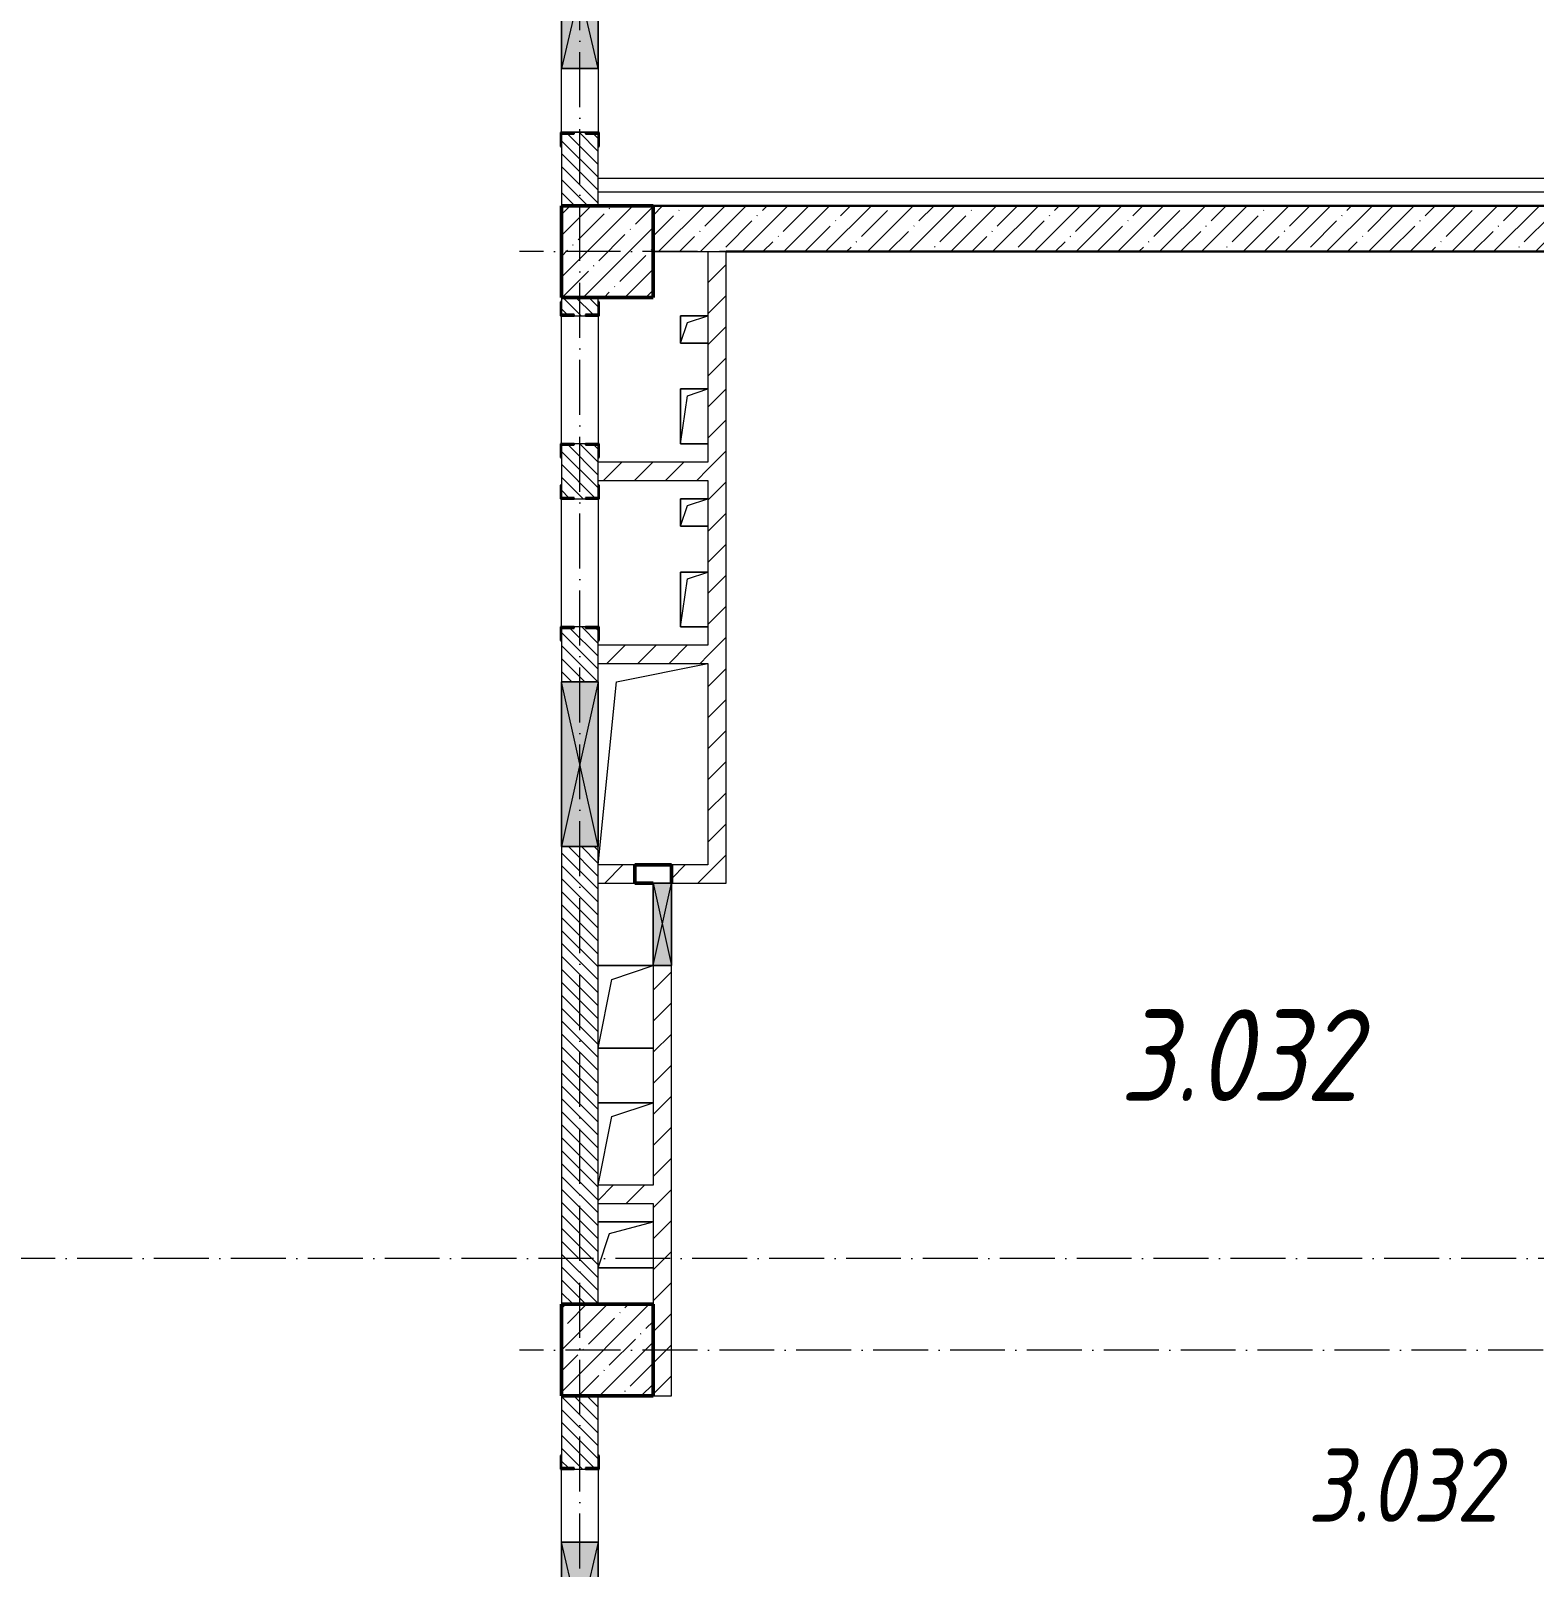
# Model space of a CAD drawing. Header units: millimetres. Extents: x -213536 to 1564669, y -45299 to 942238.
# Drawn here: x 640071 to 648286, y 286426 to 294819 of the extents above; entities that cross this region are included whole.
import ezdxf

# ---------------------------------------------------------------- set-up
doc = ezdxf.new("R2010")
doc.units = ezdxf.units.MM
doc.linetypes.add('50_200_ШТРИХ_1Т_ш5_п1_п1_', pattern=[700, 500, -100, 0, -100])
for name, color, linetype, lineweight in [('3) ЖБ 4м', 3, 'Continuous', 30), ('A-DETL-____-OTLN-4', 7, 'Continuous', 18), ('A-DETL-GENF-OTLN', 7, 'Continuous', 9), ('A-FLOR-____-OTLN', 7, 'Continuous', 9), ('A-GENM-____-MCUT', 7, 'Continuous', 25), ('A-GENM-____-OTLN', 7, 'Continuous', 9), ('A-GENM-____-OTLN-1', 7, 'Continuous', 25), ('A-GLAZ-____-OTLN', 7, 'Continuous', 9), ('A-WALL-____-MCUT-1', 7, 'Continuous', 9), ('A-WALL-____-MCUT-3', 7, 'Continuous', 9), ('A-WALL-____-PATT-1', 7, 'Continuous', 9), ('A-WALL-FNSH-MCUT-1', 7, 'Continuous', 9), ('I-WALL-____-OTLN', 7, 'Continuous', 9), ('S-COLS-____-MCUT', 7, 'Continuous', 50), ('S-COLS-____-OTLN', 7, 'Continuous', 9), ('S-GRID-____-OTLN-1', 7, '50_200_ШТРИХ_1Т_ш5_п1_п1_', 9), ('Марки помещений', 7, 'Continuous', 9)]:
    doc.layers.add(name, color=color, linetype=linetype, lineweight=lineweight)
doc.styles.add('ISOCPEUR_I_2', font='isocpeui.ttf', dxfattribs={"width": 0.85, "height": 2.3})
pattern_1 = [(135, (549721.475, 286281.11), (-35.35534, -35.35534), [])]
pattern_2 = [(45, (549721.47, 286281.11), (-84.85281, 84.85281), [])]

# ---------------------------------------------------------------- blocks, each defined once
blk = doc.blocks.new('BSC_Колонна _Прямоугольная - 500х500-V28-АР1_План отверстий 3 этажа в осях 1-64_А-ГГ')
at = {"layer": 'S-COLS-____-OTLN'}
h = blk.add_hatch(dxfattribs=at)
h.set_pattern_fill('FP_65', color=256, style=0, pattern_type=2)
h.set_pattern_definition([(45, (-93500, -7331.04), (-114.04925, 114.04925), []), (45, (-93385.95, -7331.04), (-114.04925, 114.04925), [201.613, -40.323, 3.353, -36.97])])
h.paths.add_polyline_path([(-250, -250), (250, -250), (250, 250), (-250, 250)], flags=0)
at = {"layer": 'S-COLS-____-MCUT'}
for p, q in [((250, 250), (-250, 250)), ((-250, 250), (-250, -250)), ((250, -250), (250, 250)), ((-250, -250), (250, -250))]:
    blk.add_line(p, q, dxfattribs=at)
blk = doc.blocks.new('BSC_Колонна _Прямоугольная - 500х500-V83-АР1_План отверстий 3 этажа в осях 1-64_А-ГГ')
at = {"layer": 'S-COLS-____-OTLN'}
h = blk.add_hatch(dxfattribs=at)
h.set_pattern_fill('FP_120', color=256, style=0, pattern_type=2)
h.set_pattern_definition([(45, (-93500, -1331.04), (-114.04925, 114.04925), []), (45, (-93385.95, -1331.04), (-114.04925, 114.04925), [201.613, -40.323, 3.353, -36.97])])
h.paths.add_polyline_path([(-250, -250), (250, -250), (250, 250), (-250, 250)], flags=0)
at = {"layer": 'S-COLS-____-MCUT'}
for p, q in [((250, 250), (-250, 250)), ((-250, 250), (-250, -250)), ((250, -250), (250, 250)), ((-250, -250), (250, -250))]:
    blk.add_line(p, q, dxfattribs=at)
blk = doc.blocks.new('АР_Перемычка - АР_Перемычка-28704962-АР1_План отверстий 3 этажа в осях 1-64_А-ГГ')
at = {"layer": 'A-GENM-____-OTLN'}
blk.add_line((-350, -100), (-342, -100), dxfattribs=at)
blk = doc.blocks.new('154_Стойка_СКБ_Уголок - СМ-2180_200-28268025-АР1_План отверстий 3 этажа в осях 1-64_А-ГГ')
at = {"layer": 'A-GENM-____-MCUT'}
for p, q in [((125, 156), (125, 81)), ((200, 156), (125, 156)), ((131, 81), (131, 150)), ((131, 150), (200, 150)), ((200, 150), (200, 156)), ((125, 81), (131, 81)), ((131, 19), (125, 19)), ((125, 19), (125, -56)), ((131, -50), (131, 19)), ((125, -56), (200, -56)), ((200, -50), (131, -50)), ((200, -56), (200, -50))]:
    blk.add_line(p, q, dxfattribs=at)
blk = doc.blocks.new('Фахверк_СКБ_Уголок - 200_3960_зеркало-28268689-АР1_План отверстий 3 этажа в осях 1-64_А-ГГ')
at = {"layer": 'A-GENM-____-MCUT'}
for p, q in [((200, 156), (125, 156)), ((125, 156), (125, 81)), ((131, 81), (131, 150)), ((131, 150), (200, 150)), ((200, 150), (200, 156)), ((125, 81), (131, 81)), ((131, 19), (125, 19)), ((125, 19), (125, -56)), ((131, -50), (131, 19)), ((125, -56), (200, -56)), ((200, -50), (131, -50)), ((200, -56), (200, -50))]:
    blk.add_line(p, q, dxfattribs=at)
blk = doc.blocks.new('Фахверк_СКБ_Уголок - 200_3960-28268576-АР1_План отверстий 3 этажа в осях 1-64_А-ГГ')
at = {"layer": 'A-GENM-____-MCUT'}
for p, q in [((200, 156), (125, 156)), ((125, 156), (125, 81)), ((131, 81), (131, 150)), ((131, 150), (200, 150)), ((200, 150), (200, 156)), ((125, 81), (131, 81)), ((131, 19), (125, 19)), ((125, 19), (125, -56)), ((131, -50), (131, 19)), ((125, -56), (200, -56)), ((200, -50), (131, -50)), ((200, -56), (200, -50))]:
    blk.add_line(p, q, dxfattribs=at)
blk = doc.blocks.new('154_Стойка_СКБ_Уголок - СМ-2480_200-28346303-АР1_План отверстий 3 этажа в осях 1-64_А-ГГ')
at = {"layer": 'A-GENM-____-MCUT'}
for p, q in [((125, 156), (125, 81)), ((200, 156), (125, 156)), ((131, 81), (131, 150)), ((131, 150), (200, 150)), ((200, 150), (200, 156)), ((125, 81), (131, 81)), ((131, 19), (125, 19)), ((125, 19), (125, -56)), ((131, -50), (131, 19)), ((125, -56), (200, -56)), ((200, -50), (131, -50)), ((200, -56), (200, -50))]:
    blk.add_line(p, q, dxfattribs=at)
blk = doc.blocks.new('Стойка_Влож_Полоса боковая - Полоса-28213942-АР1_План отверстий 3 этажа в осях 1-64_А-ГГ')
at = {"layer": 'A-GENM-____-OTLN'}
for p, q in [((-5, 60), (0, 60)), ((-5, -60), (-5, 60)), ((0, 31), (0, -31)), ((0, -60), (-5, -60))]:
    blk.add_line(p, q, dxfattribs=at)
blk = doc.blocks.new('AR_Отверстие прямоугольное _в плите_ - AR_Отверстие прямоугольное _в плите_-30423637-АР1_План отверстий 3 этажа в осях 1-64_А-ГГ')
at = {"layer": 'A-GENM-____-OTLN'}
for p, q in [((75, 150), (-75, 150)), ((-75, 150), (-75, -150)), ((-75, -150), (-37.5, 112.5)), ((-37.5, 112.5), (75, 150)), ((-75, -150), (75, -150))]:
    blk.add_line(p, q, dxfattribs=at)
blk = doc.blocks.new('AR_Отверстие прямоугольное _в плите_ - AR_Отверстие прямоугольное _в плите_-30423627-АР1_План отверстий 3 этажа в осях 1-64_А-ГГ')
at = {"layer": 'A-GENM-____-OTLN'}
for p, q in [((75, 75), (-75, 75)), ((-75, 75), (-75, -75)), ((-75, -75), (-37.5, 37.5)), ((-37.5, 37.5), (75, 75)), ((-75, -75), (75, -75))]:
    blk.add_line(p, q, dxfattribs=at)
blk = doc.blocks.new('AR_Отверстие прямоугольное _в плите_ - AR_Отверстие прямоугольное _в плите_-30552713-АР1_План отверстий 3 этажа в осях 1-64_А-ГГ')
at = {"layer": 'A-GENM-____-OTLN'}
for p, q in [((-200, 450), (300, 550)), ((-300, -550), (-200, 450))]:
    blk.add_line(p, q, dxfattribs=at)
blk = doc.blocks.new('AR_Отверстие прямоугольное _в плите_ - AR_Отверстие прямоугольное _в плите_-30552572-АР1_План отверстий 3 этажа в осях 1-64_А-ГГ')
at = {"layer": 'A-GENM-____-OTLN'}
for p, q in [((150, 125), (-150, 125)), ((-87.5, 62.5), (150, 125)), ((-150, -125), (-87.5, 62.5)), ((-150, -125), (150, -125))]:
    blk.add_line(p, q, dxfattribs=at)
blk = doc.blocks.new('AR_Отверстие прямоугольное _в плите_ - AR_Отверстие прямоугольное _в плите_-V189-АР1_План отверстий 3 этажа в осях 1-64_А-ГГ')
at = {"layer": 'A-GENM-____-OTLN'}
for p, q in [((150, 225), (-150, 225)), ((-75, 150), (150, 225)), ((-150, -225), (-75, 150))]:
    blk.add_line(p, q, dxfattribs=at)
blk = doc.blocks.new('AR_Отверстие прямоугольное _в плите_ - AR_Отверстие прямоугольное _в плите_-V187-АР1_План отверстий 3 этажа в осях 1-64_А-ГГ')
at = {"layer": 'A-GENM-____-OTLN'}
for p, q in [((150, 225), (-150, 225)), ((-75, 150), (150, 225)), ((-150, -225), (-75, 150)), ((-150, -225), (150, -225))]:
    blk.add_line(p, q, dxfattribs=at)
blk = doc.blocks.new('AR_Отверстие прямоугольное _в стене__БезПР - AR_Отверстие прямоугольное _в стене__БезПР-36899182-АР1_План отверстий 3 этажа в осях 1-64_А-ГГ')
at = {"layer": 'A-GLAZ-____-OTLN'}
blk.add_hatch(color=256, dxfattribs=at).paths.add_polyline_path([(450, 100), (-450, 100), (-450, -100), (450, -100)], flags=0)
at = {"layer": 'A-DETL-GENF-OTLN'}
for p, q in [((-450, -100), (-450, 100)), ((-450, 100), (450, 100)), ((450, 100), (-450, -100)), ((-450, 100), (450, -100)), ((450, 100), (-450, 100)), ((-450, 100), (-450, -100)), ((450, 100), (450, -100)), ((450, -100), (450, 100)), ((450, -100), (-450, -100)), ((-450, -100), (450, -100))]:
    blk.add_line(p, q, dxfattribs=at)
at = {"layer": 'A-GLAZ-____-OTLN'}
blk.add_line((450, 100), (-450, 100), dxfattribs=at)
blk = doc.blocks.new('AR_Отверстие прямоугольное _в стене_ - AR_Отверстие прямоугольное _в стене__ОВ-36909481-АР1_План отверстий 3 этажа в осях 1-64_А-ГГ')
at = {"layer": 'A-GLAZ-____-OTLN'}
blk.add_hatch(color=256, dxfattribs=at).paths.add_polyline_path([(-225, -50), (225, -50), (225, 50), (-225, 50)], flags=0)
at = {"layer": 'A-DETL-GENF-OTLN'}
for p, q in [((-225, -50), (-225, 50)), ((-225, 50), (225, 50)), ((225, 50), (-225, -50)), ((-225, 50), (225, -50)), ((225, 50), (-225, 50)), ((-225, 50), (-225, -50)), ((225, 50), (225, -50)), ((225, -50), (225, 50)), ((225, -50), (-225, -50)), ((-225, -50), (225, -50))]:
    blk.add_line(p, q, dxfattribs=at)
blk = doc.blocks.new('AR_Отверстие прямоугольное _в стене_ - AR_Отверстие прямоугольное _в стене__ОВ-36927705-АР1_План отверстий 3 этажа в осях 1-64_А-ГГ')
at = {"layer": 'A-GLAZ-____-OTLN'}
blk.add_hatch(color=256, dxfattribs=at).paths.add_polyline_path([(-425, 100), (-425, -100), (425, -100), (425, 100)], flags=0)
at = {"layer": 'A-DETL-GENF-OTLN'}
for p, q in [((-425, -100), (-425, 100)), ((-425, 100), (425, 100)), ((425, 100), (-425, -100)), ((-425, 100), (425, -100)), ((425, 100), (-425, 100)), ((-425, 100), (-425, -100)), ((425, 100), (425, -100)), ((425, -100), (425, 100)), ((425, -100), (-425, -100)), ((-425, -100), (425, -100))]:
    blk.add_line(p, q, dxfattribs=at)
blk = doc.blocks.new('BSC_Колонна _Прямоугольная1 - 200х100 _металл_-V218-АР1_План отверстий 3 этажа в осях 1-64_А-ГГ')
at = {"layer": 'S-COLS-____-MCUT'}
for p, q in [((100, 50), (-100, 50)), ((-100, 50), (-100, -50)), ((100, -50), (100, 50)), ((-100, -50), (0, -50))]:
    blk.add_line(p, q, dxfattribs=at)

msp = doc.modelspace()

# ---------------------------------------------------------------- hatches: boundary and pattern name
at = {"layer": 'A-WALL-____-PATT-1'}
h = msp.add_hatch(dxfattribs=at)
h.set_pattern_fill('FP_6', color=256, style=0, pattern_type=2)
h.set_pattern_definition(pattern_1)
h.paths.add_polyline_path([(643171.5, 293862.2), (643171.5, 294256.2), (643102.5, 294256.2), (643102.5, 294262.2), (643040.5, 294262.2), (643040.5, 294256.2), (642971.5, 294256.2), (642971.5, 293862.2)], flags=0)
h.paths.add_polyline_path([(643040.5, 295962.2), (643102.5, 295962.2), (643102.5, 295968.2), (643171.5, 295968.2), (643171.5, 296362.2), (642971.5, 296362.2), (642971.5, 295968.2), (643040.5, 295968.2)], flags=0)
h = msp.add_hatch(dxfattribs=at)
h.set_pattern_fill('FP_38', color=256, style=0, pattern_type=2)
h.set_pattern_definition([(45, (549721.47, 286281.11), (-114.04925, 114.04925), []), (45, (549835.52, 286281.11), (-114.04925, 114.04925), [201.612, -40.322, 3.353, -36.97])])
h.paths.add_polyline_path([(650471.5, 293612.2), (650471.5, 293862.2), (643471.5, 293862.2), (643471.5, 293612.2), (650453.3, 293612.2)], flags=0)
h = msp.add_hatch(dxfattribs=at)
h.set_pattern_fill('FP_4', color=256, style=0, pattern_type=2)
h.set_pattern_definition(pattern_2)
h.paths.add_polyline_path([(643871.5, 290262.2), (643871.5, 293612.2), (643771.5, 293612.2), (643771.5, 290262.2)], flags=0)
h = msp.add_hatch(dxfattribs=at)
h.set_pattern_fill('FP_6', color=256, style=0, pattern_type=2)
h.set_pattern_definition(pattern_1)
h.paths.add_polyline_path([(642971.5, 287862.2), (643171.5, 287862.2), (643171.5, 290362.2), (642971.5, 290362.2)], flags=0)
h.paths.add_polyline_path([(642971.5, 291262.2), (643171.5, 291262.2), (643171.5, 291556.2), (643102.5, 291556.2), (643102.5, 291562.2), (643040.5, 291562.2), (643040.5, 291556.2), (642971.5, 291556.2), (642971.5, 291487.2)], flags=0)
h.paths.add_polyline_path([(643102.5, 292262.2), (643102.5, 292268.2), (643171.5, 292268.2), (643171.5, 292556.2), (643102.5, 292556.2), (643102.5, 292562.2), (643040.5, 292562.2), (643040.5, 292556.2), (642971.5, 292556.2), (642971.5, 292268.2), (643040.5, 292268.2), (643040.5, 292262.2)], flags=0)
h.paths.add_polyline_path([(643040.5, 293262.2), (643102.5, 293262.2), (643102.5, 293268.2), (643171.5, 293268.2), (643171.5, 293362.2), (642971.5, 293362.2), (642971.5, 293268.2), (643040.5, 293268.2)], flags=0)
h = msp.add_hatch(dxfattribs=at)
h.set_pattern_fill('FP_4', color=256, style=0, pattern_type=2)
h.set_pattern_definition(pattern_2)
h.paths.add_polyline_path([(643771.5, 292362.2), (643771.5, 292462.2), (643171.5, 292462.2), (643171.5, 292362.2), (643383.4, 292362.2)], flags=0)
h = msp.add_hatch(dxfattribs=at)
h.set_pattern_fill('FP_4', color=256, style=0, pattern_type=2)
h.set_pattern_definition(pattern_2)
h.paths.add_polyline_path([(643771.5, 291362.2), (643771.5, 291462.2), (643171.5, 291462.2), (643171.5, 291362.2), (643383.4, 291362.2)], flags=0)
h = msp.add_hatch(dxfattribs=at)
h.set_pattern_fill('FP_4', color=256, style=0, pattern_type=2)
h.set_pattern_definition(pattern_2)
h.paths.add_polyline_path([(643171.5, 290162.2), (643371.5, 290162.2), (643371.5, 290262.2), (643171.5, 290262.2)], flags=0)
h.paths.add_polyline_path([(643871.5, 290162.2), (643871.5, 290262.2), (643571.5, 290262.2), (643571.5, 290162.2)], flags=0)
h = msp.add_hatch(dxfattribs=at)
h.set_pattern_fill('FP_4', color=256, style=0, pattern_type=2)
h.set_pattern_definition(pattern_2)
h.paths.add_polyline_path([(643571.5, 287362.2), (643571.5, 289712.2), (643471.5, 289712.2), (643471.5, 287362.2)], flags=0)
h = msp.add_hatch(dxfattribs=at)
h.set_pattern_fill('FP_4', color=256, style=0, pattern_type=2)
h.set_pattern_definition(pattern_2)
h.paths.add_polyline_path([(643171.5, 288412.2), (643471.5, 288412.2), (643471.5, 288512.2), (643171.5, 288512.2)], flags=0)
h = msp.add_hatch(dxfattribs=at)
h.set_pattern_fill('FP_6', color=256, style=0, pattern_type=2)
h.set_pattern_definition(pattern_1)
h.paths.add_polyline_path([(642971.5, 284862.2), (643171.5, 284862.2), (643171.5, 285256.2), (643102.5, 285256.2), (643102.5, 285262.2), (643040.5, 285262.2), (643040.5, 285256.2), (642971.5, 285256.2), (642971.5, 285187.2)], flags=0)
h.paths.add_polyline_path([(643040.5, 286962.2), (643102.5, 286962.2), (643102.5, 286968.2), (643171.5, 286968.2), (643171.5, 287362.2), (642971.5, 287362.2), (642971.5, 286968.2), (643040.5, 286968.2)], flags=0)

# ---------------------------------------------------------------- linework, layer by layer
at = {"layer": '3) ЖБ 4м'}
for points in [[(642971.5, 293362.2), (642971.5, 293862.2)], [(650721.5, 293862.2), (643171.5, 293862.2)], [(643871.5, 293612.2), (650471.5, 293612.2), (650471.5, 293349.7), (650721.5, 293349.7)], [(642971.5, 287362.2), (642971.5, 287862.2)], [(643171.5, 287362.2), (643471.5, 287362.2)]]:
    msp.add_lwpolyline(points, dxfattribs=at)
at = {"layer": 'A-DETL-____-OTLN-4'}
for p, q in [((650721.5, 294012.2), (643171.5, 294012.2)), ((650721.5, 293937.2), (643171.5, 293937.2))]:
    msp.add_line(p, q, dxfattribs=at)
at = {"layer": 'A-FLOR-____-OTLN'}
for p, q in [((643621.5, 293262.2), (643771.5, 293262.2)), ((643621.5, 293112.2), (643621.5, 293262.2)), ((643771.5, 293112.2), (643621.5, 293112.2)), ((643621.5, 292862.2), (643771.5, 292862.2)), ((643621.5, 292562.2), (643621.5, 292862.2)), ((643771.5, 292562.2), (643621.5, 292562.2)), ((643621.5, 292262.2), (643771.5, 292262.2)), ((643621.5, 292112.2), (643621.5, 292262.2)), ((643771.5, 292112.2), (643621.5, 292112.2)), ((643621.5, 291862.2), (643771.5, 291862.2)), ((643621.5, 291562.2), (643621.5, 291862.2)), ((643771.5, 291562.2), (643621.5, 291562.2)), ((643171.5, 289712.2), (643471.5, 289712.2)), ((643471.5, 289262.2), (643171.5, 289262.2)), ((643171.5, 288962.2), (643471.5, 288962.2)), ((643171.5, 288312.2), (643471.5, 288312.2)), ((643471.5, 288062.2), (643171.5, 288062.2))]:
    msp.add_line(p, q, dxfattribs=at)
at = {"layer": 'A-WALL-____-MCUT-1'}
for p, q in [((650471.5, 293862.2), (643471.5, 293862.2)), ((643471.5, 293612.2), (650471.5, 293612.2))]:
    msp.add_line(p, q, dxfattribs=at)
at = {"layer": 'A-WALL-____-MCUT-3'}
for p, q in [((642971.5, 294187.2), (642971.5, 293862.2)), ((643171.5, 293862.2), (643171.5, 294187.2)), ((642971.5, 293362.2), (642971.5, 293337.2)), ((643171.5, 293337.2), (643171.5, 293362.2)), ((643040.5, 293262.2), (643102.5, 293262.2)), ((643102.5, 292562.2), (643040.5, 292562.2)), ((642971.5, 292487.2), (642971.5, 292337.2)), ((643171.5, 292337.2), (643171.5, 292487.2)), ((643040.5, 292262.2), (643102.5, 292262.2)), ((642971.5, 291487.2), (642971.5, 291262.2)), ((643102.5, 291562.2), (643040.5, 291562.2)), ((643171.5, 291262.2), (643171.5, 291487.2)), ((642971.5, 290362.2), (642971.5, 287862.2)), ((643171.5, 287862.2), (643171.5, 290362.2)), ((642971.5, 287362.2), (642971.5, 287037.2)), ((643171.5, 287037.2), (643171.5, 287362.2)), ((643040.5, 286962.2), (643102.5, 286962.2))]:
    msp.add_line(p, q, dxfattribs=at)
at = {"layer": 'A-WALL-FNSH-MCUT-1'}
for p, q in [((643771.5, 293612.2), (643771.5, 292462.2)), ((643871.5, 290162.2), (643871.5, 293612.2)), ((643771.5, 292462.2), (643171.5, 292462.2)), ((643171.5, 292362.2), (643771.5, 292362.2)), ((643771.5, 292362.2), (643771.5, 291462.2)), ((643771.5, 291462.2), (643171.5, 291462.2)), ((643171.5, 291362.2), (643771.5, 291362.2)), ((643771.5, 291362.2), (643771.5, 290262.2)), ((643371.5, 290262.2), (643171.5, 290262.2)), ((643771.5, 290262.2), (643571.5, 290262.2)), ((643171.5, 290162.2), (643371.5, 290162.2)), ((643571.5, 290162.2), (643871.5, 290162.2)), ((643471.5, 289712.2), (643471.5, 288512.2)), ((643571.5, 287362.2), (643571.5, 289712.2)), ((643471.5, 288512.2), (643171.5, 288512.2)), ((643171.5, 288412.2), (643471.5, 288412.2)), ((643471.5, 288412.2), (643471.5, 287862.2)), ((643471.5, 287362.2), (643571.5, 287362.2))]:
    msp.add_line(p, q, dxfattribs=at)
at = {"layer": 'I-WALL-____-OTLN'}
for p, q in [((642971.5, 294262.2), (642971.5, 294612.2)), ((643171.5, 294612.2), (643171.5, 294262.2)), ((642971.5, 292562.2), (642971.5, 293262.2)), ((643171.5, 293262.2), (643171.5, 292562.2)), ((642971.5, 291562.2), (642971.5, 292262.2)), ((643171.5, 292262.2), (643171.5, 291562.2)), ((642971.5, 286562.2), (642971.5, 286962.2)), ((643171.5, 286962.2), (643171.5, 286562.2))]:
    msp.add_line(p, q, dxfattribs=at)
at = {"layer": 'S-GRID-____-OTLN-1', "color": 251, "ltscale": 0.6, "true_color": 0x636466}
for p, q in [((643071.5, 281798.5), (643071.5, 336162.1)), ((653795.9, 293612.2), (642742.7, 293612.2)), ((653647.9, 288112.2), (545052.7, 288112.2)), ((653795.9, 287612.2), (642742.7, 287612.2))]:
    msp.add_line(p, q, dxfattribs=at)

# ---------------------------------------------------------------- block references
at = {"layer": 'A-GENM-____-OTLN'}
for name, rotation in [('Стойка_Влож_Полоса боковая - Полоса-28213942-АР1_План отверстий 3 этажа в осях 1-64_А-ГГ', 269.9999999999999), ('АР_Перемычка - АР_Перемычка-28704962-АР1_План отверстий 3 этажа в осях 1-64_А-ГГ', 89.9999999999999)]:
    msp.add_blockref(name, (643071.5, 294262.2), dxfattribs=dict(at, rotation=rotation))
for name, p in [('AR_Отверстие прямоугольное _в плите_ - AR_Отверстие прямоугольное _в плите_-30423627-АР1_План отверстий 3 этажа в осях 1-64_А-ГГ', (643696.5, 293187.2)), ('AR_Отверстие прямоугольное _в плите_ - AR_Отверстие прямоугольное _в плите_-30423637-АР1_План отверстий 3 этажа в осях 1-64_А-ГГ', (643696.5, 292712.2)), ('AR_Отверстие прямоугольное _в плите_ - AR_Отверстие прямоугольное _в плите_-30423627-АР1_План отверстий 3 этажа в осях 1-64_А-ГГ', (643696.5, 292187.2)), ('AR_Отверстие прямоугольное _в плите_ - AR_Отверстие прямоугольное _в плите_-30423637-АР1_План отверстий 3 этажа в осях 1-64_А-ГГ', (643696.5, 291712.2)), ('AR_Отверстие прямоугольное _в плите_ - AR_Отверстие прямоугольное _в плите_-30552713-АР1_План отверстий 3 этажа в осях 1-64_А-ГГ', (643471.5, 290812.2)), ('AR_Отверстие прямоугольное _в плите_ - AR_Отверстие прямоугольное _в плите_-V187-АР1_План отверстий 3 этажа в осях 1-64_А-ГГ', (643321.5, 289487.2)), ('AR_Отверстие прямоугольное _в плите_ - AR_Отверстие прямоугольное _в плите_-V189-АР1_План отверстий 3 этажа в осях 1-64_А-ГГ', (643321.5, 288737.2)), ('AR_Отверстие прямоугольное _в плите_ - AR_Отверстие прямоугольное _в плите_-30552572-АР1_План отверстий 3 этажа в осях 1-64_А-ГГ', (643321.5, 288187.2))]:
    msp.add_blockref(name, p, dxfattribs=at)
at = {"layer": 'A-GENM-____-OTLN-1'}
for name, p, rotation in [('154_Стойка_СКБ_Уголок - СМ-2480_200-28346303-АР1_План отверстий 3 этажа в осях 1-64_А-ГГ', (643021.5, 294387.2), 269.9999999999999), ('Фахверк_СКБ_Уголок - 200_3960_зеркало-28268689-АР1_План отверстий 3 этажа в осях 1-64_А-ГГ', (643121.5, 293137.2), 89.9999999999999), ('Фахверк_СКБ_Уголок - 200_3960-28268576-АР1_План отверстий 3 этажа в осях 1-64_А-ГГ', (643021.5, 292687.2), 269.9999999999999), ('Фахверк_СКБ_Уголок - 200_3960_зеркало-28268689-АР1_План отверстий 3 этажа в осях 1-64_А-ГГ', (643121.5, 292137.2), 89.9999999999999), ('154_Стойка_СКБ_Уголок - СМ-2180_200-28268025-АР1_План отверстий 3 этажа в осях 1-64_А-ГГ', (643021.5, 291687.2), 269.9999999999999), ('Фахверк_СКБ_Уголок - 200_3960-28268576-АР1_План отверстий 3 этажа в осях 1-64_А-ГГ', (643121.5, 286837.2), 89.9999999999999)]:
    msp.add_blockref(name, p, dxfattribs=dict(at, rotation=rotation))
at = {"layer": 'A-GLAZ-____-OTLN'}
for name, p, rotation in [('AR_Отверстие прямоугольное _в стене_ - AR_Отверстие прямоугольное _в стене__ОВ-36927705-АР1_План отверстий 3 этажа в осях 1-64_А-ГГ', (643071.5, 295037.2), 269.9999999999999), ('AR_Отверстие прямоугольное _в стене__БезПР - AR_Отверстие прямоугольное _в стене__БезПР-36899182-АР1_План отверстий 3 этажа в осях 1-64_А-ГГ', (643071.5, 290812.2), 269.9999999999999), ('AR_Отверстие прямоугольное _в стене_ - AR_Отверстие прямоугольное _в стене__ОВ-36909481-АР1_План отверстий 3 этажа в осях 1-64_А-ГГ', (643521.5, 289937.2), 90), ('AR_Отверстие прямоугольное _в стене_ - AR_Отверстие прямоугольное _в стене__ОВ-36927705-АР1_План отверстий 3 этажа в осях 1-64_А-ГГ', (643071.5, 286137.2), 269.9999999999999)]:
    msp.add_blockref(name, p, dxfattribs=dict(at, rotation=rotation))
at = {"layer": 'S-COLS-____-OTLN'}
for name, p in [('BSC_Колонна _Прямоугольная - 500х500-V28-АР1_План отверстий 3 этажа в осях 1-64_А-ГГ', (643221.5, 293612.2)), ('BSC_Колонна _Прямоугольная1 - 200х100 _металл_-V218-АР1_План отверстий 3 этажа в осях 1-64_А-ГГ', (643471.5, 290212.2)), ('BSC_Колонна _Прямоугольная - 500х500-V83-АР1_План отверстий 3 этажа в осях 1-64_А-ГГ', (643221.5, 287612.2))]:
    msp.add_blockref(name, p, dxfattribs=at)

# ---------------------------------------------------------------- texts
at = {"layer": 'Марки помещений', "insert": (646020.6, 289473.1), "char_height": 500, "width": 785.654, "attachment_point": 1, "style": 'ISOCPEUR_I_2'}
msp.add_mtext('3.032', dxfattribs=at)
at = {"layer": 'Марки помещений', "color": 114, "true_color": 0x139b48, "insert": (647045.7, 287074.3), "char_height": 400, "width": 785.654, "attachment_point": 1, "style": 'ISOCPEUR_I_2'}
msp.add_mtext('3.032', dxfattribs=at)

doc.saveas('drawing.dxf')
